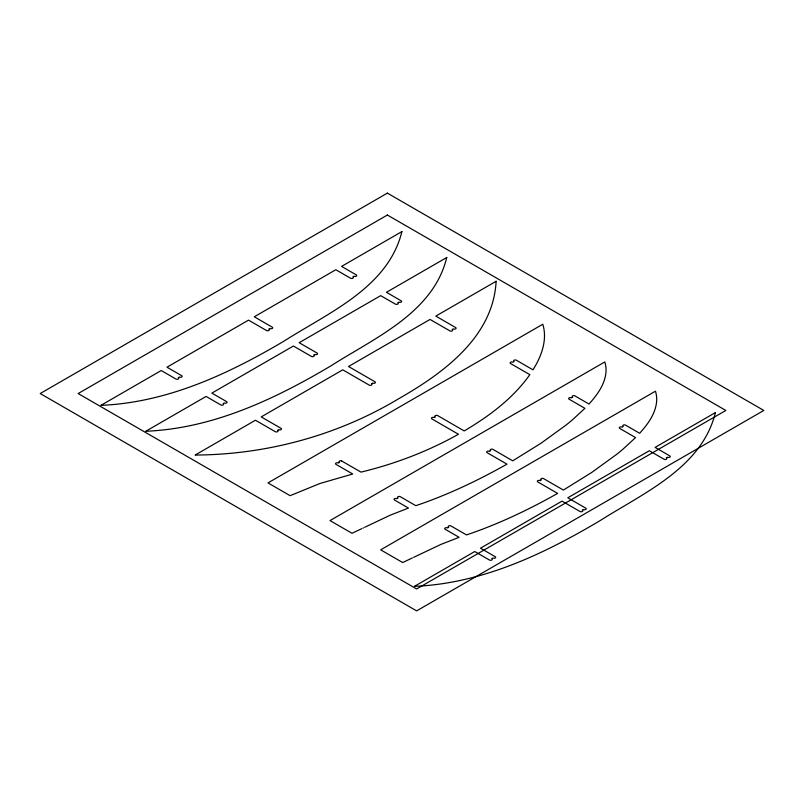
<?xml version="1.0" encoding="UTF-8"?>
<svg xmlns="http://www.w3.org/2000/svg" width="804" height="804" viewBox="0 0 804 804"><rect width="100%" height="100%" fill="white"/><g stroke="black" fill="none" stroke-linecap="round" stroke-linejoin="round"><path stroke-width="1.21" d="M364.664 527.293L390.181 515.203L408.462 508.078L394.543 500.038A1.638 0.945 0 0 1 394.543 498.701A1.638 0.945 0 0 1 396.854 498.701L398.03 498.018A1.608 0.935 0 0 1 398.01 496.701A1.608 0.935 0 0 1 400.312 496.711L415.839 505.676C447.526 495.003 477.867 480.571 506.962 464.149L487.174 452.722A1.638 0.945 0 0 1 487.174 451.386A1.638 0.945 0 0 1 489.485 451.386L490.661 450.702A1.608 0.935 0 0 1 490.651 449.386A1.608 0.935 0 0 1 492.942 449.386L512.741 460.823L541.042 443.215L566.046 425.085A373.428 215.593 0 0 0 572.297 419.949L584.92 408.331L569.262 399.297A1.638 0.945 0 0 1 569.081 397.93A1.638 0.945 0 0 1 571.453 397.89L572.629 397.216A1.608 0.935 0 0 1 572.609 395.89A1.608 0.935 0 0 1 574.89 395.89L589 404.03C597.312 394.804 605.352 383.97 606.045 371.126A80.852 46.682 0 0 0 604.809 361.941L330.012 520.59L352.011 533.293L361.71 528.69M362.885 528.138L363.478 527.856M413.547 557.383L440.833 544.449L459.124 537.323L445.195 529.283A1.638 0.945 0 0 1 445.195 527.947A1.638 0.945 0 0 1 447.506 527.947L448.692 527.263A1.608 0.935 0 0 1 448.672 525.947A1.608 0.935 0 0 1 450.964 525.957L466.491 534.921C498.189 524.248 528.529 509.816 557.624 493.395L537.826 481.968A1.638 0.945 0 0 1 537.826 480.631A1.638 0.945 0 0 1 540.147 480.631L541.323 479.948A1.608 0.935 0 0 1 541.303 478.631A1.608 0.935 0 0 1 543.594 478.641L563.393 490.068L591.704 472.461L616.698 454.33A373.428 215.593 0 0 0 622.949 449.195L635.572 437.577L619.914 428.542A1.638 0.945 0 0 1 619.733 427.175A1.638 0.945 0 0 1 622.105 427.135L623.281 426.462A1.608 0.935 0 0 1 623.261 425.135A1.608 0.935 0 0 1 625.552 425.135L639.652 433.276C647.974 424.05 656.014 413.216 656.697 400.372A80.852 46.682 0 0 0 655.461 391.186L380.664 549.835L402.673 562.539L412.372 557.936M341.75 461.014L360.986 472.119C394.965 463.948 427.959 451.345 458.461 434.26L431.919 418.934A1.638 0.945 0 0 1 431.919 417.598A1.638 0.945 0 0 1 434.23 417.598L435.406 416.924A1.608 0.935 0 0 1 435.396 415.598A1.608 0.935 0 0 1 437.688 415.608L464.23 430.934C489.073 416.221 513.022 398.482 529.826 374.664L510.61 363.569A1.638 0.945 0 0 1 510.61 362.232A1.638 0.945 0 0 1 512.922 362.232L514.098 361.549A1.608 0.935 0 0 1 514.078 360.232A1.608 0.935 0 0 1 516.379 360.242L533.012 369.84L536.117 364.534A210.115 121.303 0 0 0 539.404 357.82C543.172 349.157 545.474 339.539 544.097 330.062A107.022 61.787 0 0 0 542.78 324.253L267.993 482.902L290.113 495.676L319.932 483.495L352.715 474.008L336.022 464.37A1.638 0.945 0 0 1 336.022 463.034A1.638 0.945 0 0 1 338.333 463.034L339.509 462.35A1.608 0.935 0 0 1 339.489 461.024A1.608 0.935 0 0 1 341.79 461.034M496.118 281.289C493.264 337.147 442.914 373.448 398.633 398.764C337.449 435.507 266.436 454.662 195.141 455.054L255.451 420.231L275.259 431.668A1.638 0.945 0 0 0 277.581 431.668A1.638 0.945 0 0 0 277.581 430.331L278.757 429.648A1.608 0.935 0 0 0 281.018 429.637A1.608 0.935 0 0 0 281.018 428.331L261.22 416.904L342.745 369.83L369.187 385.096A1.638 0.945 0 0 0 371.498 385.096A1.638 0.945 0 0 0 371.498 383.759L372.674 383.076A1.608 0.935 0 0 0 374.945 383.066A1.608 0.935 0 0 0 374.935 381.759L348.514 366.503L430.039 319.439L449.878 330.886A1.638 0.945 0 0 0 452.18 330.876A1.638 0.945 0 0 0 452.16 329.529L453.345 328.856A1.608 0.935 0 0 0 455.617 328.856A1.608 0.935 0 0 0 455.617 327.54L435.808 316.103L496.118 281.289M401.899 231.582C388.181 287.601 328.484 312.666 284.325 340.936C228.296 374.111 167.051 402.653 100.922 405.347L161.232 370.533L175.945 379.026A1.638 0.945 0 0 0 178.257 379.026A1.638 0.945 0 0 0 178.257 377.689L179.433 377.006A1.608 0.935 0 0 0 181.704 376.996A1.608 0.935 0 0 0 181.694 375.689L167.001 367.197L248.526 320.133L266.486 330.504A1.638 0.945 0 0 0 268.797 330.504A1.638 0.945 0 0 0 268.797 329.168L269.983 328.484A1.608 0.935 0 0 0 272.244 328.474A1.608 0.935 0 0 0 272.244 327.158L254.295 316.796L335.821 269.732L350.534 278.224A1.638 0.945 0 0 0 352.845 278.224A1.638 0.945 0 0 0 352.845 276.888L354.021 276.214A1.608 0.935 0 0 0 356.293 276.194A1.608 0.935 0 0 0 356.283 274.888L341.589 266.405L401.899 231.582M446.763 257.491C433.346 312.746 374.815 337.821 331.198 365.689C274.586 399.317 212.718 428.532 145.785 431.256L206.095 396.432L220.819 404.935A1.638 0.945 0 0 0 223.13 404.935A1.638 0.945 0 0 0 223.13 403.598L224.306 402.915A1.608 0.935 0 0 0 226.577 402.904A1.608 0.935 0 0 0 226.567 401.588L211.864 393.106L293.39 346.032L311.359 356.403A1.638 0.945 0 0 0 313.671 356.403A1.638 0.945 0 0 0 313.671 355.066L314.846 354.393A1.608 0.935 0 0 0 317.118 354.373A1.608 0.935 0 0 0 317.108 353.067L299.158 342.705L380.684 295.641L395.407 304.133A1.638 0.945 0 0 0 397.719 304.133A1.638 0.945 0 0 0 397.719 302.796L398.895 302.113A1.608 0.935 0 0 0 401.166 302.103A1.608 0.935 0 0 0 401.156 300.796L386.453 292.304L446.763 257.491M715.399 412.583C701.902 467.827 643.562 492.932 599.834 520.781C543.202 554.398 481.355 583.644 414.422 586.347L474.732 551.524L489.445 560.026A1.638 0.945 0 0 0 491.757 560.026A1.638 0.945 0 0 0 491.757 558.69L492.942 558.006A1.608 0.935 0 0 0 495.204 557.996A1.608 0.935 0 0 0 495.204 556.68L480.501 548.197L562.026 501.123L580.036 511.525A1.638 0.945 0 0 0 582.307 511.495A1.638 0.945 0 0 0 582.307 510.158L583.483 509.485A1.608 0.935 0 0 0 585.744 509.465A1.608 0.935 0 0 0 585.744 508.158L567.795 497.797L649.32 450.732L664.034 459.225A1.638 0.945 0 0 0 666.345 459.225A1.638 0.945 0 0 0 666.345 457.888L667.531 457.205A1.608 0.935 0 0 0 669.792 457.195A1.608 0.935 0 0 0 669.792 455.888L655.089 447.396L715.399 412.583M387.367 193.121L40.2 393.548L416.633 610.879L763.8 410.452L387.367 193.121M387.367 215.03L78.159 393.548L416.633 588.97L725.841 410.452L387.367 215.03"/></g></svg>
